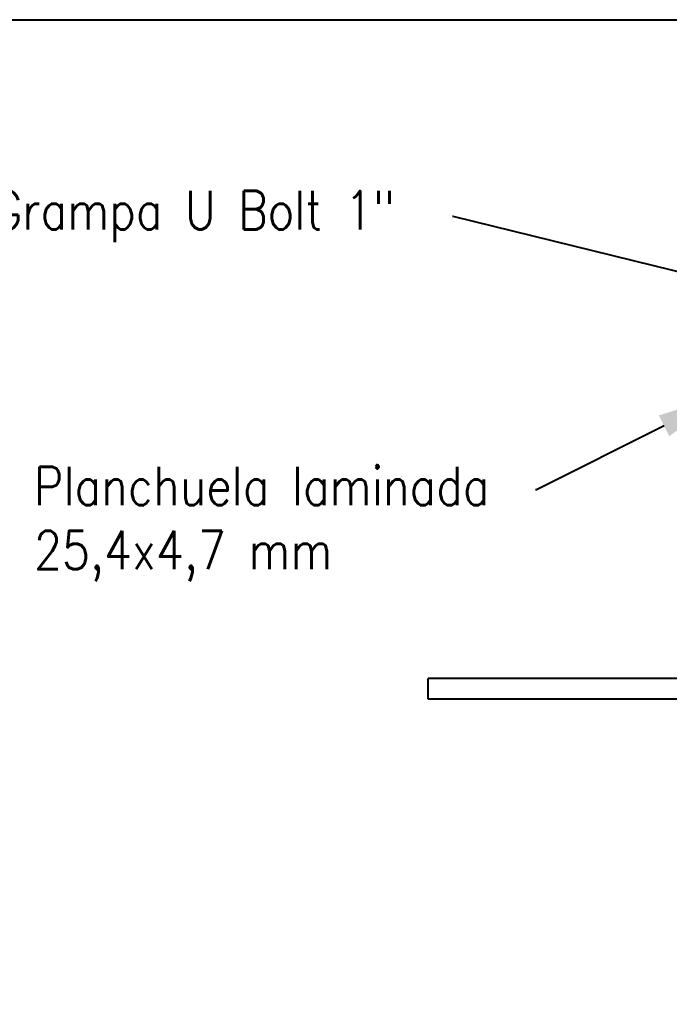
# Model space of a CAD drawing. Header units: millimetres. Extents: x -17263 to -7565, y 1486 to 4446.
# Drawn here: x -15083.7 to -14830.4, y 4061.8 to 4446.3 of the extents above; entities that cross this region are included whole.
import ezdxf
from ezdxf import colors
from ezdxf.entities.mleader import LeaderData, LeaderLine
from ezdxf.math import Vec2, Vec3

# ---------------------------------------------------------------- set-up
doc = ezdxf.new("R2010")
doc.units = ezdxf.units.MM
doc.layers.add('Canalización nueva', color=6, linetype='Continuous')
doc.styles.get("Standard").update_dxf_attribs({"font": 'arial.ttf'})

msp = doc.modelspace()

# ---------------------------------------------------------------- linework, layer by layer
for p, q in [((-14679.33, 4189.26), (-14924.48, 4189.26)), ((-14924.48, 4181.26), (-14924.48, 4189.26)), ((-14679.34, 4181.26), (-14924.48, 4181.26))]:
    msp.add_line(p, q)
msp.add_lwpolyline([(-15513.84, 4446.27), (-13588.84, 4446.27), (-13588.84, 3311.27), (-14463.84, 3311.27), (-14463.84, 3061.27), (-15513.84, 3061.27), (-15513.84, 4446.27)], close=True)

# ---------------------------------------------------------------- leaders
at = {"layer": 'Canalización nueva'}
ml = msp.add_multileader_mtext('Standard', dxfattribs=at)
ml.set_content('\\A1;{\\Fromans|c0;\\W0.85;Grampa U Bolt 1" }', color=256)
ml.set_leader_properties()
ml.build(insert=Vec2(0, 0))
ml.multileader.update_dxf_attribs({"dogleg_length": 0.36, "arrow_head_size": 27.61})
ctx = ml.context
ctx.base_point, ctx.char_height, ctx.arrow_head_size, ctx.landing_gap_size, ctx.plane_origin = Vec3(-15094.13, 4369.47), 15, 27.61, 0.00994, Vec3(-15224.65, 4470.63)
notes = []
notes.append((ctx, [(1, (1, 1, 0), (-14914.65, 4369.47), (-1, 0), 0.36, [(0, [(-14775.2, 4335.22)], 0, [])])]))
ctx.mtext.insert, ctx.mtext.width, ctx.mtext.flow_direction = Vec3(-15094.12, 4379.47), 587.0217, 5
ml = msp.add_multileader_mtext('Standard', dxfattribs=at)
ml.set_content('\\A1;{\\Fromans|c0;\\W0.85;Planchuela laminada\\P25,4x4,7 mm }', color=256)
ml.set_leader_properties()
ml.build(insert=Vec2(0, 0))
ml.multileader.update_dxf_attribs({"dogleg_length": 0.36, "arrow_head_size": 27.61})
ctx = ml.context
ctx.base_point, ctx.char_height, ctx.arrow_head_size, ctx.landing_gap_size, ctx.plane_origin = Vec3(-15078.13, 4262.93), 15, 27.61, 0.00994, Vec3(-14771.02, 4246.75)
notes.append((ctx, [(1, (1, 1, 0), (-14882.25, 4262.93), (-1, 0), 0.36, [(0, [(-14807.79, 4300.23)], 0, [])])]))
ctx.mtext.insert, ctx.mtext.width, ctx.mtext.flow_direction = Vec3(-15078.12, 4271.86), 587.0217, 5
for ctx, leaders in notes:
    for number, flags, end, landing, length, lines in leaders:
        leader = LeaderData()
        leader.index, (leader.has_last_leader_line, leader.has_dogleg_vector, leader.attachment_direction) = number, flags
        leader.last_leader_point, leader.dogleg_vector, leader.dogleg_length = Vec3(end), Vec3(landing), length
        for number, points, colour, breaks in lines:
            line = LeaderLine()
            line.index, line.vertices, line.color, line.breaks = number, Vec3.list(points), colors.encode_raw_color(colour), breaks
            leader.lines.append(line)
        ctx.leaders.append(leader)

doc.saveas('drawing.dxf')
